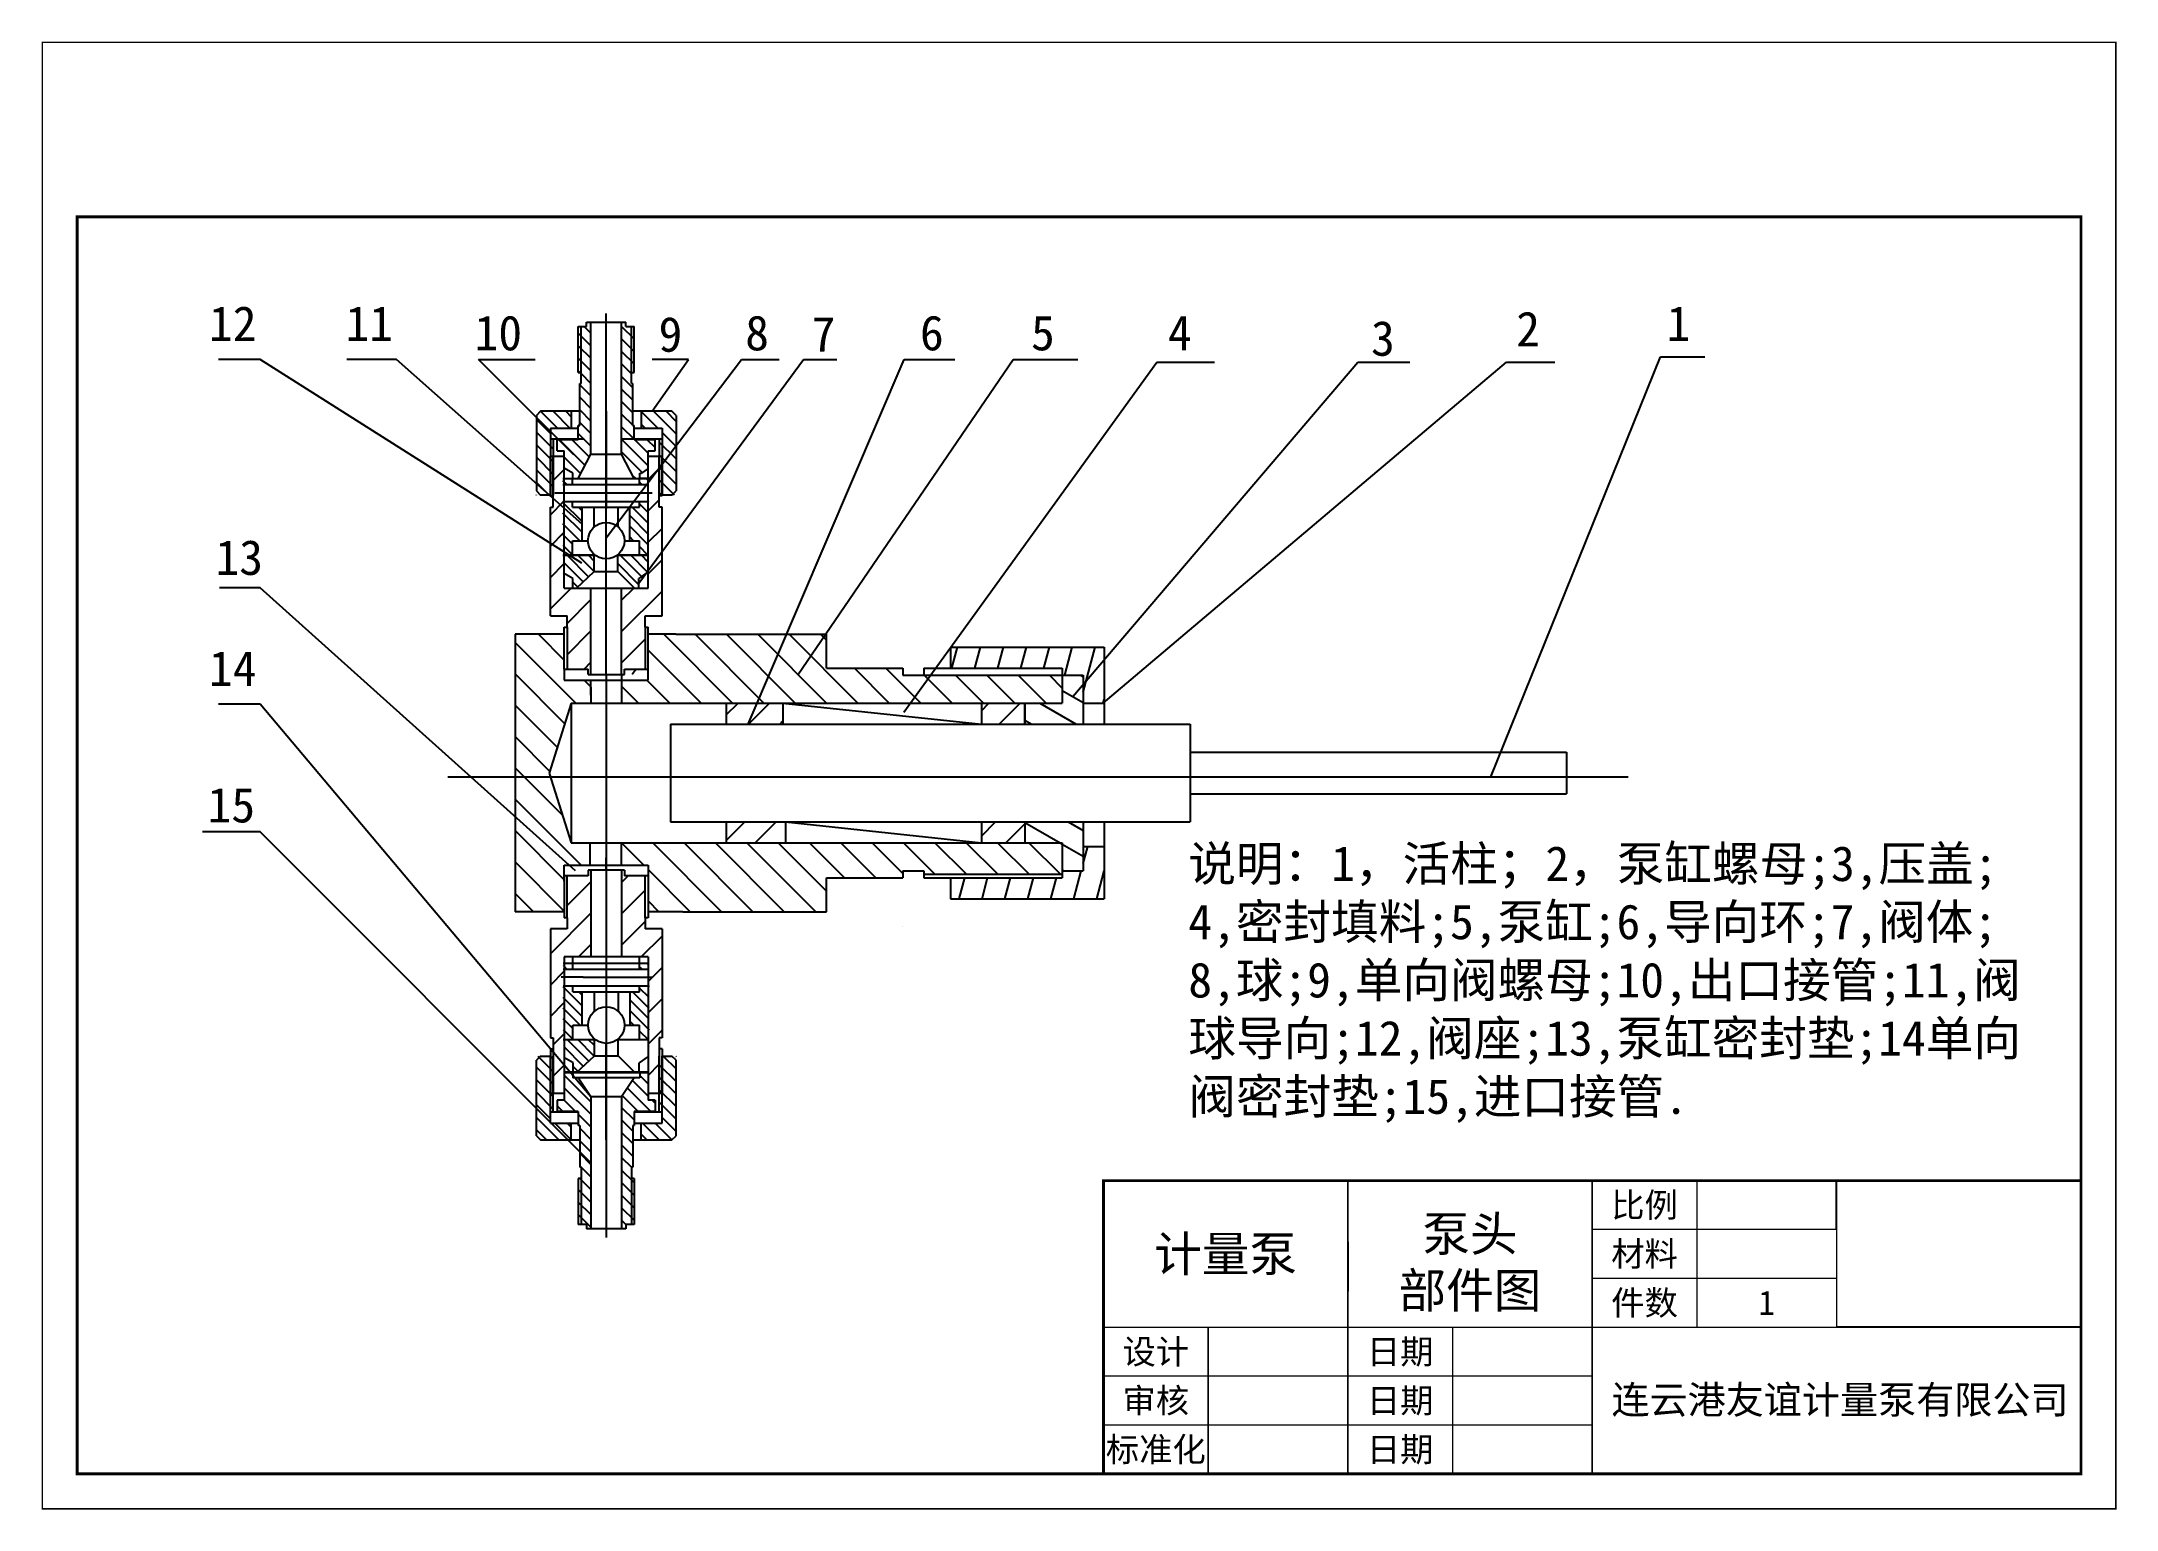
# Model space of a CAD drawing. Header units: millimetres. Extents: x 31 to 328, y 15 to 225.
import ezdxf
from ezdxf.enums import TextEntityAlignment as Align

# ---------------------------------------------------------------- set-up
doc = ezdxf.new("R2010")
doc.units = ezdxf.units.MM
doc.layers.add('04-标注', color=3, linetype='Continuous', lineweight=20)
doc.layers.add('05-文字', color=5, linetype='Continuous')
doc.styles.add('S', font='SimSun.ttf')

msp = doc.modelspace()

# ---------------------------------------------------------------- hatches: boundary and pattern name
h = msp.add_hatch()
h.set_pattern_fill('ANSI31', color=0, scale=0.4, angle=90, style=0)
h.set_pattern_definition([(135, (171.2783, 107.4523), (-0.898026, -0.898026), [])])
h.paths.add_polyline_path([(107.72, 170.36), (107.72, 168.36), (104.72, 168.36), (104.72, 166.76), (105.72, 166.76), (105.72, 164.26), (106.92, 163.56), (106.92, 162.76), (107.72, 162.76), (109.52, 166.25), (109.52, 185.16), (108.92, 185.16), (108.92, 184.56), (108.12, 184.56), (108.12, 177.96), (108.12, 176.36), (107.92, 176.36), (107.92, 170.36)])
h.paths.add_polyline_path([(107.72, 184.56), (107.72, 177.96), (108.12, 177.96), (108.12, 184.56)], flags=17)
h.paths.add_polyline_path([(115.32, 184.56), (115.32, 177.96), (115.72, 177.96), (115.72, 184.56)], flags=17)
h.paths.add_polyline_path([(114.52, 184.56), (114.52, 185.16), (113.92, 185.16), (113.92, 166.25), (115.72, 162.76), (116.52, 162.76), (116.52, 163.56), (116.77, 163.56), (117.72, 164.2), (117.72, 166.76), (118.72, 166.76), (118.72, 168.36), (115.72, 168.36), (115.72, 170.36), (115.52, 170.36), (115.52, 176.36), (115.32, 176.36), (115.32, 177.96), (115.32, 184.56)])
h = msp.add_hatch()
h.set_pattern_fill('ANSI31', color=0, scale=0.4, angle=-90, style=0)
h.set_pattern_definition([(315, (59.5391, 227.756), (0.898026, 0.898026), [])])
h.paths.add_polyline_path([(119.72, 160.4), (119.72, 168.4), (119.32, 168.4), (119.32, 160.4)], flags=17)
h.paths.add_polyline_path([(121.72, 160.4), (121.72, 172.4), (116.72, 172.4), (116.72, 170), (119.72, 170), (119.72, 168.4), (119.72, 160.4)])
h.paths.add_polyline_path([(104.12, 160.4), (104.12, 168.4), (103.72, 168.4), (103.72, 160.4)], flags=17)
h.paths.add_polyline_path([(103.72, 160.4), (103.72, 168.4), (103.72, 170), (106.72, 170), (106.72, 172.4), (101.72, 172.4), (101.72, 160.4)])
h = msp.add_hatch()
h.set_pattern_fill('ANSI31', color=0, style=0)
h.paths.add_polyline_path([(105.72, 163.5), (105.72, 165.99), (104.12, 165.99), (104.12, 160.4), (104.12, 160.28), (104.12, 158.68), (103.72, 158.68), (103.72, 155.5), (103.72, 143.1), (106.12, 143.1), (106.12, 141.5), (106.12, 135.5), (109.12, 135.5), (109.12, 134.7), (109.52, 134.7), (109.52, 147.1), (106.95, 147.1), (105.72, 147.1)])
h.paths.add_polyline_path([(119.72, 155.5), (119.72, 158.68), (119.32, 158.68), (119.32, 160.28), (119.32, 165.99), (117.72, 165.99), (117.72, 164.2), (117.72, 162.51), (117.72, 147.1), (113.92, 147.1), (113.92, 134.7), (114.32, 134.7), (114.32, 135.5), (117.32, 135.5), (117.32, 141.5), (117.32, 143.1), (119.72, 143.1)])
h = msp.add_hatch()
h.set_pattern_fill('ANSI31', color=0, scale=0.342, angle=90, style=0)
h.set_pattern_definition([(135, (159.6022, 117.5784), (-0.767812, -0.767812), [])])
h.paths.add_polyline_path([(108.26, 158.66), (106.9, 158.66), (106.9, 159.51), (105.53, 159.51), (105.53, 151.82), (106.9, 151.82), (106.9, 153.87), (108.26, 153.87)])
h.paths.add_polyline_path([(105.53, 162.76), (105.53, 161.91), (106.9, 161.91), (106.9, 162.76)])
h.paths.add_polyline_path([(116.47, 162.76), (116.47, 161.91), (117.84, 161.91), (117.84, 162.76)])
h.paths.add_polyline_path([(117.84, 159.51), (116.47, 159.51), (116.47, 158.66), (115.1, 158.66), (115.1, 153.87), (116.47, 153.87), (116.47, 151.82), (117.84, 151.82)])
h = msp.add_hatch()
h.set_pattern_fill('ANSI31', color=0, scale=0.33792, angle=90, style=0)
h.set_pattern_definition([(135, (158.4109, 96.4693), (-0.758652, -0.758652), [])])
h.paths.add_polyline_path([(105.6, 151.83), (105.6, 149.23), (106.95, 148.45), (106.95, 147.1), (107.45, 147.1), (109.99, 149.46), (109.99, 151.83)])
h.paths.add_polyline_path([(113.37, 151.83), (113.37, 149.46), (115.77, 147.1), (116.41, 147.1), (116.41, 148.45), (117.77, 149.46), (117.77, 151.83)])
h = msp.add_hatch()
h.set_pattern_fill('ANSI31', color=0, angle=90, style=0)
h.paths.add_polyline_path([(121.68, 140.47), (117.72, 140.47), (117.72, 135.5), (117.72, 133.91), (113.92, 133.91), (113.92, 130.61), (155.29, 130.61), (158.18, 134.61), (157.19, 134.61), (154.19, 134.61), (154.19, 135.61), (143.25, 135.61), (143.25, 140.47)])
h.paths.add_polyline_path([(143.25, 105.61), (154.19, 105.61), (154.19, 106.61), (157.19, 106.61), (157.19, 106.11), (177.05, 106.11), (177.05, 110.61), (113.92, 110.61), (113.92, 107.39), (117.72, 107.39), (117.72, 105.88), (117.72, 100.75), (122.68, 100.75), (143.25, 100.75)])
h.paths.add_polyline_path([(109.43, 110.61), (106.68, 110.61), (103.7, 120.06), (98.68, 120.06), (98.68, 100.75), (105.72, 100.75), (105.72, 105.88), (105.72, 107.39), (109.43, 107.39)])
h.paths.add_polyline_path([(106.68, 130.61), (109.52, 130.61), (109.52, 132.91), (109.52, 133.91), (105.72, 133.91), (105.72, 135.5), (105.72, 140.47), (98.68, 140.47), (98.68, 120.06), (103.7, 120.06), (103.53, 120.61)])
h = msp.add_hatch()
h.set_pattern_fill('ANSI31', color=0, angle=30, style=0)
h.paths.add_polyline_path([(183.05, 138.61), (161.05, 138.61), (161.05, 135.61), (177.05, 135.61), (177.05, 134.61), (180.05, 134.61), (180.05, 130.61), (183.05, 130.61)])
h.paths.add_polyline_path([(183.05, 110.11), (180.05, 110.11), (180.05, 106.61), (177.05, 106.61), (177.05, 105.61), (161.05, 105.61), (161.05, 102.61), (183.05, 102.61)])
h = msp.add_hatch()
h.set_pattern_fill('ANSI31', color=0, angle=90, style=0)
h.paths.add_polyline_path([(177.05, 134.61), (158.18, 134.61), (155.29, 130.61), (177.05, 130.61)])
h = msp.add_hatch()
h.set_pattern_fill('ANSI31', color=0, angle=105, style=0)
h.paths.add_polyline_path([(180.05, 134.61), (177.05, 134.61), (177.05, 130.61), (171.68, 130.61), (171.68, 127.61), (180.05, 127.61)])
h.paths.add_polyline_path([(180.05, 113.61), (171.68, 113.61), (171.68, 110.61), (177.05, 110.61), (177.05, 106.61), (180.05, 106.61)])
h = msp.add_hatch()
h.set_pattern_fill('ANSI31', color=0, style=0)
h.paths.add_polyline_path([(137.04, 130.61), (128.92, 130.61), (128.92, 127.61), (137.04, 127.61)])
h.paths.add_polyline_path([(137.38, 113.61), (128.92, 113.61), (128.92, 110.61), (137.38, 110.61)])
h = msp.add_hatch()
h.set_pattern_fill('ANSI31', color=0, style=0)
h.paths.add_polyline_path([(171.68, 130.61), (165.45, 130.61), (165.45, 127.61), (171.68, 127.61)])
h.paths.add_polyline_path([(171.68, 113.61), (165.45, 113.61), (165.45, 110.61), (171.68, 110.61)])
h = msp.add_hatch()
h.set_pattern_fill('ANSI31', color=0, style=0)
h.paths.add_polyline_path([(105.72, 94.28), (109.52, 94.28), (109.52, 106.68), (109.12, 106.68), (109.12, 105.88), (106.12, 105.88), (106.12, 99.88), (106.12, 98.28), (103.72, 98.28), (103.72, 85.88), (103.72, 82.7), (104.12, 82.7), (104.12, 81.1), (104.12, 74.7), (105.72, 74.7), (105.72, 77.75)])
h.paths.add_polyline_path([(119.72, 98.28), (117.32, 98.28), (117.32, 99.88), (117.32, 105.88), (114.32, 105.88), (114.32, 106.68), (113.92, 106.68), (113.92, 94.28), (117.72, 94.28), (117.72, 77.88), (117.72, 74.7), (119.32, 74.7), (119.32, 80.07), (119.32, 81.1), (119.32, 82.7), (119.72, 82.7), (119.72, 85.88)])
h = msp.add_hatch()
h.set_pattern_fill('ANSI31', color=0, scale=0.342, angle=90, style=0)
h.set_pattern_definition([(135, (159.6368, 48.2149), (-0.767812, -0.767812), [])])
h.paths.add_polyline_path([(108.3, 89.29), (106.93, 89.29), (106.93, 90.15), (105.56, 90.15), (105.56, 82.45), (106.93, 82.45), (106.93, 84.51), (108.3, 84.51)])
h.paths.add_polyline_path([(105.56, 93.4), (105.56, 92.54), (106.93, 92.54), (106.93, 93.4)])
h.paths.add_polyline_path([(116.51, 93.4), (116.51, 92.54), (117.87, 92.54), (117.87, 93.4)])
h.paths.add_polyline_path([(117.87, 90.15), (116.51, 90.15), (116.51, 89.29), (115.14, 89.29), (115.14, 84.51), (116.51, 84.51), (116.51, 82.45), (117.87, 82.45)])
h = msp.add_hatch()
h.set_pattern_fill('ANSI31', color=0, scale=0.33792, angle=90, style=0)
h.set_pattern_definition([(135, (158.4455, 27.1058), (-0.758652, -0.758652), [])])
h.paths.add_polyline_path([(105.64, 82.47), (105.64, 79.87), (106.99, 79.09), (106.99, 77.73), (107.48, 77.73), (110.03, 80.1), (110.03, 82.47)])
h.paths.add_polyline_path([(117.72, 82.47), (117.72, 80.03), (117.8, 80.09), (117.8, 82.47)])
h = msp.add_hatch()
h.set_pattern_fill('ANSI31', color=0, scale=0.4, angle=90, style=0)
h.set_pattern_definition([(135, (163.8964, 12.7152), (-0.898026, -0.898026), [])])
h.paths.add_polyline_path([(103.72, 80.07), (103.72, 72.07), (104.12, 72.07), (104.12, 80.07)], flags=17)
h.paths.add_polyline_path([(101.72, 80.07), (101.72, 68.07), (106.72, 68.07), (106.72, 70.47), (103.72, 70.47), (103.72, 72.07), (103.72, 80.07)])
h.paths.add_polyline_path([(119.32, 80.07), (119.32, 72.07), (119.72, 72.07), (119.72, 80.07)], flags=17)
h.paths.add_polyline_path([(119.72, 80.07), (119.72, 72.07), (119.72, 70.47), (116.72, 70.47), (116.72, 68.07), (121.72, 68.07), (121.72, 80.07)])
h = msp.add_hatch()
h.set_pattern_fill('ANSI31', color=0, scale=0.4, angle=-90, style=0)
h.set_pattern_definition([(315, (55.8568, 125.4065), (0.898026, 0.898026), [])])
h.paths.add_polyline_path([(115.32, 55.95), (115.72, 55.95), (115.72, 62.55), (115.32, 62.55)], flags=17)
h.paths.add_polyline_path([(115.32, 62.55), (115.32, 64.15), (115.52, 64.15), (115.52, 70.15), (115.72, 70.15), (115.72, 72.15), (118.72, 72.15), (118.72, 73.75), (117.72, 73.75), (117.72, 77.75), (116.52, 77.75), (116.52, 76.95), (115.72, 76.95), (113.92, 74.26), (113.92, 55.35), (114.52, 55.35), (114.52, 55.95), (115.32, 55.95)])
h.paths.add_polyline_path([(107.72, 55.95), (108.12, 55.95), (108.12, 62.55), (107.72, 62.55)], flags=17)
h.paths.add_polyline_path([(108.12, 55.95), (108.92, 55.95), (108.92, 55.35), (109.52, 55.35), (109.52, 74.26), (107.72, 76.95), (106.92, 76.95), (106.92, 77.75), (105.72, 77.75), (105.72, 73.75), (104.72, 73.75), (104.72, 72.15), (107.72, 72.15), (107.72, 70.15), (107.92, 70.15), (107.92, 64.15), (108.12, 64.15), (108.12, 62.55)])

# ---------------------------------------------------------------- linework, layer by layer
at = {"color": 0}
for p, q in [((107.72, 184.56), (108.92, 184.56)), ((107.72, 177.96), (107.72, 184.56)), ((108.12, 177.96), (108.12, 184.56)), ((108.92, 184.56), (108.92, 185.16)), ((108.92, 185.16), (114.52, 185.16)), ((109.52, 166.25), (109.52, 185.16)), ((111.72, 162.76), (111.72, 186.43)), ((113.92, 166.25), (113.92, 185.16)), ((114.52, 184.56), (114.52, 185.16)), ((114.52, 184.56), (115.72, 184.56)), ((115.32, 177.96), (115.32, 184.56)), ((115.72, 177.96), (115.72, 184.56)), ((62.14, 179.84), (56.18, 179.84)), ((108.22, 150.65), (62.14, 179.84)), ((81.7, 179.84), (74.55, 179.84)), ((108.26, 156.26), (81.7, 179.84)), ((107.08, 166.15), (93.45, 179.84)), ((93.45, 179.84), (101.53, 179.84)), ((111.72, 154.28), (131.11, 179.84)), ((116.41, 147.77), (139.99, 179.84)), ((123.49, 179.84), (118.3, 179.84)), ((118.32, 172.4), (123.49, 179.84)), ((131.11, 179.84), (136.47, 179.84)), ((132.05, 127.61), (154.42, 179.84)), ((139.18, 134.69), (170.03, 179.84)), ((139.99, 179.84), (144.77, 179.84)), ((154.36, 129.32), (190.59, 179.46)), ((154.42, 179.84), (161.64, 179.84)), ((170.03, 179.84), (179.28, 179.84)), ((178.55, 131.55), (219.37, 179.46)), ((182.91, 130.61), (240.67, 179.46)), ((190.59, 179.46), (198.85, 179.46)), ((219.37, 179.46), (226.81, 179.46)), ((238.43, 120.06), (262.72, 180.21)), ((240.67, 179.46), (247.6, 179.46)), ((262.72, 180.21), (269.09, 180.21)), ((107.72, 177.96), (108.12, 177.96)), ((107.92, 170.36), (107.92, 176.36)), ((107.92, 176.36), (108.12, 176.36)), ((108.12, 176.36), (108.12, 177.96)), ((115.32, 177.96), (115.72, 177.96)), ((115.32, 176.36), (115.32, 177.96)), ((115.32, 176.36), (115.52, 176.36)), ((115.52, 170.36), (115.52, 176.36)), ((102.32, 172.4), (101.72, 171.8)), ((107.92, 172.4), (102.32, 172.4)), ((106.72, 172.4), (106.72, 170)), ((111.72, 172.4), (111.72, 174.44)), ((111.72, 172.4), (111.72, 158.47)), ((121.12, 172.4), (115.52, 172.4)), ((116.72, 172.4), (116.72, 170)), ((121.72, 171.8), (121.12, 172.4)), ((101.72, 171.8), (101.72, 161)), ((103.72, 170), (103.72, 168.4)), ((103.72, 170), (107.72, 170)), ((107.92, 170.36), (107.72, 170.36)), ((107.72, 170.36), (107.92, 170.36)), ((107.72, 168.36), (107.72, 170.36)), ((115.52, 170.36), (115.72, 170.36)), ((115.52, 170.36), (115.72, 170.36)), ((115.72, 168.36), (115.72, 170.36)), ((115.72, 170), (119.72, 170)), ((119.72, 170), (119.72, 168.4)), ((121.72, 171.8), (121.72, 161)), ((103.72, 168.4), (103.72, 160.4)), ((108.54, 168.4), (103.72, 168.4)), ((104.12, 168.4), (104.12, 160.4)), ((104.72, 168.36), (107.72, 168.36)), ((104.72, 166.76), (104.72, 168.36)), ((104.72, 166.76), (105.72, 166.76)), ((105.72, 164.26), (105.72, 166.76)), ((105.72, 163.5), (105.72, 166.68)), ((111.72, 165.56), (111.72, 168.4)), ((119.72, 168.4), (113.93, 168.4)), ((115.72, 168.36), (118.72, 168.36)), ((117.72, 166.76), (118.72, 166.76)), ((117.72, 164.2), (117.72, 166.76)), ((117.72, 147.1), (117.72, 166.68)), ((118.72, 166.76), (118.72, 168.36)), ((119.32, 168.4), (119.32, 160.4)), ((119.72, 168.4), (119.72, 160.4)), ((103.72, 160.28), (103.72, 165.99)), ((103.72, 165.99), (105.72, 165.99)), ((104.12, 160.28), (104.12, 165.99)), ((106.92, 163.56), (105.72, 164.26)), ((105.72, 147.1), (105.72, 163.5)), ((106.92, 162.76), (106.92, 163.56)), ((107.72, 162.76), (109.52, 166.25)), ((109.52, 166.25), (113.92, 166.25)), ((111.72, 134.7), (111.72, 165.56)), ((115.72, 162.76), (113.92, 166.25)), ((116.52, 162.76), (116.52, 163.56)), ((116.52, 163.56), (116.77, 163.56)), ((117.72, 164.2), (116.77, 163.56)), ((117.72, 165.99), (119.72, 165.99)), ((117.72, 147.1), (117.72, 165.56)), ((117.72, 162.51), (117.72, 164.6)), ((119.32, 160.28), (119.32, 165.99)), ((119.72, 160.28), (119.72, 165.99)), ((101.72, 161), (102.32, 160.4)), ((104.38, 160.73), (108.38, 160.73)), ((105.53, 162.76), (117.84, 162.76)), ((105.53, 161.91), (106.9, 161.91)), ((106.9, 161.91), (106.9, 162.76)), ((106.9, 161.91), (117.72, 161.91)), ((106.92, 162.76), (116.52, 162.76)), ((108.38, 160.73), (118.29, 160.73)), ((111.72, 162.76), (111.72, 161.42)), ((116.47, 161.91), (116.47, 162.76)), ((116.47, 161.91), (117.84, 161.91)), ((117.97, 162.76), (116.52, 162.76)), ((121.12, 160.4), (121.72, 161)), ((103.72, 160.4), (102.32, 160.4)), ((103.72, 160.28), (104.12, 160.28)), ((103.72, 158.68), (104.12, 158.68)), ((103.72, 155.5), (103.72, 158.68)), ((104.12, 158.68), (104.12, 160.28)), ((105.53, 159.51), (106.9, 159.51)), ((106.9, 158.66), (106.9, 159.51)), ((106.9, 159.51), (117.72, 159.51)), ((106.9, 158.66), (116.47, 158.66)), ((108.26, 153.87), (108.26, 158.66)), ((109.97, 158.66), (109.97, 155.81)), ((113.39, 158.66), (113.39, 155.87)), ((115.1, 153.87), (115.1, 158.66)), ((116.47, 159.51), (117.84, 159.51)), ((116.47, 158.66), (116.47, 159.51)), ((119.32, 158.68), (119.32, 160.28)), ((119.72, 160.28), (119.32, 160.28)), ((119.72, 158.68), (119.32, 158.68)), ((121.12, 160.4), (119.72, 160.4)), ((119.72, 155.5), (119.72, 158.68)), ((103.72, 143.1), (103.72, 155.5)), ((119.72, 143.1), (119.72, 155.5)), ((105.53, 151.82), (110.1, 151.82)), ((105.6, 151.83), (110.09, 151.83)), ((106.9, 153.87), (109.11, 153.87)), ((106.9, 151.82), (106.9, 153.87)), ((109.99, 149.46), (109.99, 151.83)), ((113.33, 151.82), (117.84, 151.82)), ((113.35, 151.83), (117.77, 151.83)), ((113.37, 149.46), (113.37, 151.83)), ((114.33, 153.87), (116.47, 153.87)), ((116.47, 151.82), (116.47, 153.87)), ((106.95, 148.45), (105.6, 149.23)), ((107.45, 147.1), (109.99, 149.46)), ((109.99, 149.46), (113.37, 149.46)), ((109.99, 149.46), (113.37, 149.46)), ((109.99, 149.46), (113.37, 149.46)), ((113.37, 149.46), (115.77, 147.1)), ((117.77, 149.46), (116.41, 148.45)), ((62.14, 147.14), (56.35, 147.14)), ((107.33, 106.59), (62.14, 147.14)), ((105.72, 147.1), (111.72, 147.1)), ((106.95, 147.1), (106.95, 148.45)), ((106.95, 147.1), (116.41, 147.1)), ((109.52, 134.7), (109.52, 147.1)), ((109.52, 147.1), (117.72, 147.1)), ((113.92, 134.7), (113.92, 147.1)), ((116.41, 147.1), (116.41, 148.45)), ((103.72, 143.1), (106.12, 143.1)), ((106.12, 141.5), (106.12, 143.1)), ((117.32, 141.5), (117.32, 143.1)), ((117.32, 143.1), (119.72, 143.1)), ((98.68, 140.47), (98.68, 100.75)), ((105.72, 140.47), (98.68, 140.47)), ((105.72, 135.5), (105.72, 141.5)), ((105.72, 141.5), (106.12, 141.5)), ((106.12, 141.5), (106.12, 135.5)), ((117.32, 141.5), (117.72, 141.5)), ((117.32, 141.5), (117.32, 135.5)), ((117.72, 135.5), (117.72, 141.5)), ((121.68, 140.47), (117.72, 140.47)), ((121.68, 140.47), (143.25, 140.47)), ((143.25, 135.61), (143.25, 140.47)), ((161.05, 138.61), (161.05, 135.61)), ((161.05, 138.61), (183.05, 138.61)), ((183.05, 138.61), (183.05, 127.61)), ((105.72, 135.5), (109.12, 135.5)), ((105.72, 135.5), (105.72, 133.91)), ((105.72, 133.91), (117.72, 133.91)), ((109.12, 134.7), (109.12, 135.5)), ((109.12, 134.7), (114.32, 134.7)), ((109.52, 131.76), (109.52, 133.91)), ((111.72, 134.7), (111.72, 132.91)), ((113.92, 134.7), (113.92, 130.61)), ((114.32, 134.7), (114.32, 135.5)), ((114.32, 135.5), (117.72, 135.5)), ((116.02, 135.5), (115.46, 134.7)), ((117.72, 133.91), (117.72, 135.5)), ((143.25, 135.61), (154.19, 135.61)), ((154.19, 135.61), (154.19, 134.61)), ((154.19, 134.61), (157.19, 134.61)), ((157.19, 135.61), (157.19, 134.61)), ((157.19, 135.61), (177.05, 135.61)), ((157.19, 134.61), (177.05, 134.61)), ((177.05, 135.61), (177.05, 130.61)), ((177.05, 134.61), (180.05, 134.61)), ((180.05, 134.61), (180.05, 127.61)), ((109.52, 132.91), (109.52, 130.61)), ((111.72, 132.91), (111.72, 130.66)), ((62.14, 130.49), (56.18, 130.49)), ((109.52, 74.26), (62.14, 130.49)), ((106.68, 130.61), (103.53, 120.61)), ((106.68, 130.61), (177.05, 130.61)), ((106.68, 130.61), (106.68, 110.61)), ((111.72, 130.66), (111.72, 56.65)), ((128.92, 130.61), (128.92, 127.61)), ((137.04, 130.61), (137.04, 127.61)), ((137.04, 130.61), (165.45, 127.61)), ((165.45, 130.61), (165.45, 127.61)), ((171.68, 127.61), (171.68, 130.61)), ((171.68, 130.61), (171.68, 127.61)), ((180.05, 130.61), (183.05, 130.61)), ((120.92, 127.61), (195.34, 127.61)), ((120.92, 127.61), (120.92, 113.61)), ((195.34, 127.61), (195.34, 113.61)), ((195.34, 123.61), (249.26, 123.61)), ((249.26, 123.61), (249.26, 117.61)), ((89.02, 120.06), (258.11, 120.06)), ((103.53, 120.61), (106.68, 110.61)), ((195.34, 117.61), (249.26, 117.61)), ((120.92, 113.61), (195.34, 113.61)), ((128.92, 113.61), (128.92, 110.61)), ((137.38, 113.61), (137.38, 110.61)), ((137.38, 113.61), (165.45, 110.61)), ((165.45, 113.61), (165.45, 110.61)), ((171.68, 113.61), (171.68, 110.61)), ((180.05, 113.61), (180.05, 106.61)), ((183.05, 113.61), (183.05, 102.61)), ((62.14, 112.18), (53.92, 112.18)), ((109.52, 64.8), (62.14, 112.18)), ((106.68, 110.61), (177.05, 110.61)), ((109.43, 107.39), (109.43, 110.61)), ((111.72, 110.61), (111.72, 102.75)), ((113.92, 107.39), (113.92, 110.61)), ((177.05, 110.61), (177.05, 105.61)), ((180.05, 110.11), (183.05, 110.11)), ((105.72, 105.14), (105.72, 107.39)), ((105.72, 107.39), (117.72, 107.39)), ((111.72, 106.68), (111.72, 108.48)), ((117.72, 107.39), (117.72, 105.88)), ((105.72, 105.88), (105.72, 99.88)), ((109.12, 105.88), (105.72, 105.88)), ((106.12, 99.88), (106.12, 105.88)), ((114.32, 106.68), (109.12, 106.68)), ((109.12, 106.68), (109.12, 105.88)), ((109.52, 106.68), (109.52, 94.28)), ((111.72, 106.68), (111.72, 75.82)), ((113.92, 106.68), (113.92, 94.28)), ((114.32, 106.68), (114.32, 105.88)), ((117.72, 105.88), (114.32, 105.88)), ((117.32, 99.88), (117.32, 105.88)), ((117.72, 105.88), (117.72, 99.88)), ((143.25, 100.75), (143.25, 105.61)), ((143.25, 105.61), (154.19, 105.61)), ((154.19, 106.61), (157.19, 106.61)), ((154.19, 106.61), (154.19, 105.61)), ((157.19, 106.61), (157.19, 105.61)), ((157.19, 106.11), (177.05, 106.11)), ((157.19, 105.61), (177.05, 105.61)), ((161.05, 105.61), (161.05, 102.61)), ((177.05, 106.61), (180.05, 106.61)), ((161.05, 102.61), (183.05, 102.61)), ((105.72, 100.75), (98.68, 100.75)), ((103.72, 98.28), (103.72, 85.88)), ((106.12, 98.28), (103.72, 98.28)), ((106.12, 99.88), (105.72, 99.88)), ((106.12, 99.88), (106.12, 98.28)), ((117.72, 99.88), (117.32, 99.88)), ((117.32, 99.88), (117.32, 98.28)), ((119.72, 98.28), (117.32, 98.28)), ((122.68, 100.75), (117.72, 100.75)), ((119.72, 98.28), (119.72, 85.88)), ((122.68, 100.75), (143.25, 100.75)), ((154.19, 98.68), (154.19, 98.68)), ((105.56, 93.4), (117.87, 93.4)), ((105.56, 92.54), (106.93, 92.54)), ((105.72, 94.28), (105.72, 75.82)), ((113.92, 94.28), (105.72, 94.28)), ((105.72, 94.28), (105.72, 74.7)), ((105.75, 77.73), (105.75, 94.13)), ((106.93, 93.4), (106.93, 94.28)), ((106.93, 92.54), (106.93, 93.4)), ((106.93, 92.54), (117.75, 92.54)), ((117.72, 94.28), (111.72, 94.28)), ((116.51, 93.4), (116.51, 94.28)), ((116.51, 92.54), (116.51, 93.4)), ((116.51, 92.54), (117.87, 92.54)), ((117.72, 94.28), (117.72, 77.88)), ((108.41, 91.37), (105.27, 91.37)), ((105.56, 90.15), (106.93, 90.15)), ((106.93, 89.29), (106.93, 90.15)), ((106.93, 90.15), (117.75, 90.15)), ((106.93, 89.29), (116.51, 89.29)), ((108.3, 84.51), (108.3, 89.29)), ((108.41, 91.37), (118.33, 91.37)), ((110.01, 89.29), (110.01, 86.45)), ((113.43, 89.29), (113.43, 86.51)), ((115.14, 84.51), (115.14, 89.29)), ((116.51, 90.15), (117.87, 90.15)), ((116.51, 89.29), (116.51, 90.15)), ((103.72, 85.88), (103.72, 82.7)), ((106.93, 84.51), (109.14, 84.51)), ((106.93, 82.45), (106.93, 84.51)), ((114.36, 84.51), (116.51, 84.51)), ((116.51, 82.45), (116.51, 84.51)), ((119.72, 85.88), (119.72, 82.7)), ((103.72, 82.7), (104.12, 82.7)), ((103.72, 81.1), (103.72, 74.7)), ((103.72, 81.1), (104.12, 81.1)), ((104.12, 82.7), (104.12, 81.1)), ((104.12, 81.1), (104.12, 74.7)), ((105.56, 82.45), (110.14, 82.45)), ((105.64, 82.47), (110.12, 82.47)), ((110.03, 80.1), (110.03, 82.47)), ((111.72, 68.07), (111.72, 82)), ((113.37, 82.45), (117.87, 82.45)), ((113.38, 82.47), (117.8, 82.47)), ((113.41, 80.1), (113.41, 82.47)), ((119.72, 82.7), (119.32, 82.7)), ((119.32, 82.7), (119.32, 81.1)), ((119.72, 81.1), (119.32, 81.1)), ((119.32, 81.1), (119.32, 74.7)), ((119.72, 81.1), (119.72, 74.7)), ((102.32, 80.07), (101.72, 79.47)), ((101.72, 68.67), (101.72, 79.47)), ((102.32, 80.07), (103.72, 80.07)), ((103.72, 72.07), (103.72, 80.07)), ((104.12, 72.07), (104.12, 80.07)), ((106.99, 79.09), (105.64, 79.87)), ((105.72, 77.75), (105.72, 73.75)), ((117.72, 77.75), (105.72, 77.75)), ((105.75, 77.73), (111.75, 77.73)), ((106.92, 77.75), (106.92, 76.95)), ((106.99, 77.73), (106.99, 79.09)), ((106.99, 77.73), (116.45, 77.73)), ((107.48, 77.73), (110.03, 80.1)), ((109.55, 77.73), (117.75, 77.73)), ((110.03, 80.1), (113.41, 80.1)), ((110.03, 80.1), (113.41, 80.1)), ((110.03, 80.1), (113.41, 80.1)), ((111.72, 77.75), (111.72, 79.09)), ((111.72, 77.75), (111.72, 54.08)), ((113.41, 80.1), (115.8, 77.73)), ((117.72, 80.03), (116.45, 79.09)), ((116.45, 77.73), (116.45, 79.09)), ((116.52, 77.75), (116.52, 76.95)), ((117.72, 77.88), (117.72, 74.7)), ((117.72, 77.75), (117.72, 73.75)), ((119.32, 72.07), (119.32, 80.07)), ((119.72, 72.07), (119.72, 80.07)), ((119.72, 80.07), (121.12, 80.07)), ((121.72, 79.47), (121.12, 80.07)), ((121.72, 68.67), (121.72, 79.47)), ((105.72, 74.7), (103.72, 74.7)), ((116.52, 76.95), (106.92, 76.95)), ((109.52, 74.26), (107.72, 76.95)), ((111.72, 75.82), (111.72, 72.98)), ((115.72, 76.95), (113.92, 74.26)), ((119.72, 74.7), (117.72, 74.7)), ((103.72, 72.07), (107.72, 72.07)), ((103.72, 70.47), (103.72, 72.07)), ((104.72, 73.75), (104.72, 72.15)), ((105.72, 73.75), (104.72, 73.75)), ((107.72, 72.15), (104.72, 72.15)), ((107.72, 72.15), (107.72, 70.15)), ((109.52, 74.26), (109.52, 55.35)), ((113.92, 74.26), (109.52, 74.26)), ((113.92, 74.26), (113.92, 55.35)), ((115.72, 72.15), (115.72, 70.15)), ((118.72, 72.15), (115.72, 72.15)), ((115.72, 72.07), (119.72, 72.07)), ((118.72, 73.75), (117.72, 73.75)), ((118.72, 73.75), (118.72, 72.15)), ((119.72, 70.47), (119.72, 72.07)), ((101.72, 68.67), (102.32, 68.07)), ((103.72, 70.47), (107.72, 70.47)), ((106.72, 68.07), (106.72, 70.47)), ((107.92, 70.15), (107.72, 70.15)), ((107.92, 70.15), (107.72, 70.15)), ((107.92, 70.15), (107.92, 64.15)), ((115.72, 70.15), (115.52, 70.15)), ((115.52, 70.15), (115.72, 70.15)), ((115.52, 70.15), (115.52, 64.15)), ((115.72, 70.47), (119.72, 70.47)), ((116.72, 68.07), (116.72, 70.47)), ((121.12, 68.07), (121.72, 68.67)), ((102.32, 68.07), (107.92, 68.07)), ((111.72, 68.07), (111.72, 66.03)), ((115.52, 68.07), (121.12, 68.07)), ((107.72, 62.55), (107.72, 55.95)), ((108.12, 62.55), (107.72, 62.55)), ((108.12, 64.15), (107.92, 64.15)), ((108.12, 64.15), (108.12, 62.55)), ((108.12, 62.55), (108.12, 55.95)), ((115.52, 64.15), (115.32, 64.15)), ((115.32, 64.15), (115.32, 62.55)), ((115.72, 62.55), (115.32, 62.55)), ((115.32, 62.55), (115.32, 55.95)), ((115.72, 62.55), (115.72, 55.95)), ((108.92, 55.95), (107.72, 55.95)), ((108.92, 55.95), (108.92, 55.35)), ((114.52, 55.35), (108.92, 55.35)), ((115.72, 55.95), (114.52, 55.95)), ((114.52, 55.95), (114.52, 55.35))]:
    msp.add_line(p, q, dxfattribs=at)
for points, const_width in [([(30.94, 15.25), (327.94, 15.25), (327.94, 225.25), (30.94, 225.25)], 0.2), ([(35.94, 20.25), (322.94, 20.25), (322.94, 200.25), (35.94, 200.25)], 0.4), ([(182.94, 20.25), (322.94, 20.25), (322.94, 62.25), (182.94, 62.25)], 0.4)]:
    msp.add_lwpolyline(points, close=True, dxfattribs=dict(const_width=const_width))
msp.add_lwpolyline([(217.94, 62.25, 0.2, 0.2, 0), (217.94, 20.25, 0.2, 0.2, 0)], format="xyseb")
at = {"const_width": 0.2}
for points in [[(252.94, 62.25), (252.94, 20.25)], [(267.94, 62.25), (267.94, 41.25)], [(287.94, 62.25), (287.94, 41.25)], [(287.94, 55.25), (252.94, 55.25)], [(287.94, 48.25), (252.94, 48.25)], [(322.94, 41.25), (182.94, 41.25)], [(197.94, 41.25), (197.94, 20.25)], [(232.94, 41.25), (232.94, 20.25)], [(252.94, 34.25), (182.94, 34.25)], [(252.94, 27.25), (182.94, 27.25)]]:
    msp.add_lwpolyline(points, dxfattribs=at)
at = {"color": 0}
for centre in [(111.72, 153.87), (111.75, 84.51)]:
    msp.add_circle(centre, 2.61, dxfattribs=at)
at = {"layer": '04-标注'}
msp.add_line((322.94, 200.25), (322.94, 200.25), dxfattribs=at)
at = {"layer": '04-标注', "color": 0}
for p, q in [((182.94, 62.25), (182.94, 62.25)), ((182.94, 62.25), (182.94, 54.63)), ((217.94, 54.63), (217.94, 49.94)), ((217.94, 54.63), (217.94, 46.4)), ((217.94, 49.94), (217.94, 46.4)), ((252.94, 41.25), (267.94, 41.25)), ((252.94, 41.25), (267.94, 41.25))]:
    msp.add_line(p, q, dxfattribs=at)
at = {"layer": '05-文字', "color": 0}
for p, q in [((287.94, 55.25), (287.94, 62.25)), ((217.94, 53.47), (217.94, 46.4)), ((322.94, 41.25), (287.94, 41.25))]:
    msp.add_line(p, q, dxfattribs=at)

# ---------------------------------------------------------------- texts
at = {"color": 0, "style": 'S'}
for s, p in [('12', (58.23, 184.96)), ('11', (77.79, 184.96)), ('1', (265.31, 184.97)), ('10', (96.27, 183.63)), ('9', (120.92, 183.43)), ('8', (133.33, 183.63)), ('7', (142.84, 183.43)), ('6', (158.36, 183.63)), ('5', (174.27, 183.63)), ('4', (193.87, 183.63)), ('3', (222.97, 182.85)), ('2', (243.76, 184.19)), ('13', (59.16, 151.47)), ('14', (58.23, 135.59)), ('15', (58.03, 116.03)), ('泵头', (235.44, 54.63)), ('计量泵', (200.44, 51.75)), ('部件图', (235.44, 46.52))]:
    msp.add_text(s, height=5, dxfattribs=at).set_placement(p, align=Align.MIDDLE_CENTER)
at = {"style": 'S'}
for s, height, p in [('比例', 3.5, (260.44, 58.75)), ('材料', 3.5, (260.44, 51.75)), ('件数', 3.5, (260.44, 44.75)), ('设计', 3.5, (190.44, 37.75)), ('日期', 3.5, (225.44, 37.75)), ('审核', 3.5, (190.44, 30.75)), ('日期', 3.5, (225.44, 30.75)), ('连云港友谊计量泵有限公司', 4, (288.44, 30.86)), ('标准化', 3.5, (190.44, 23.75)), ('日期', 3.5, (225.44, 23.75))]:
    msp.add_text(s, height=height, dxfattribs=at).set_placement(p, align=Align.MIDDLE_CENTER)
at = {"color": 0, "insert": (195.1, 110.14), "char_height": 5, "attachment_point": 1, "style": 'S'}
msp.add_mtext('说明：1，活柱；2，泵缸螺母;3,压盖;\\P4,密封填料;5,泵缸;6,导向环;7,阀体;\\P8,球;9,单向阀螺母;10,出口接管;11,阀\\P球导向;12,阀座;13,泵缸密封垫;14单向\\P阀密封垫;15,进口接管.', dxfattribs=at)
at = {"layer": '04-标注', "color": 0, "style": 'S'}
msp.add_text('1', height=3.5, dxfattribs=at).set_placement((277.94, 44.75), align=Align.MIDDLE_CENTER)

doc.saveas('drawing.dxf')
